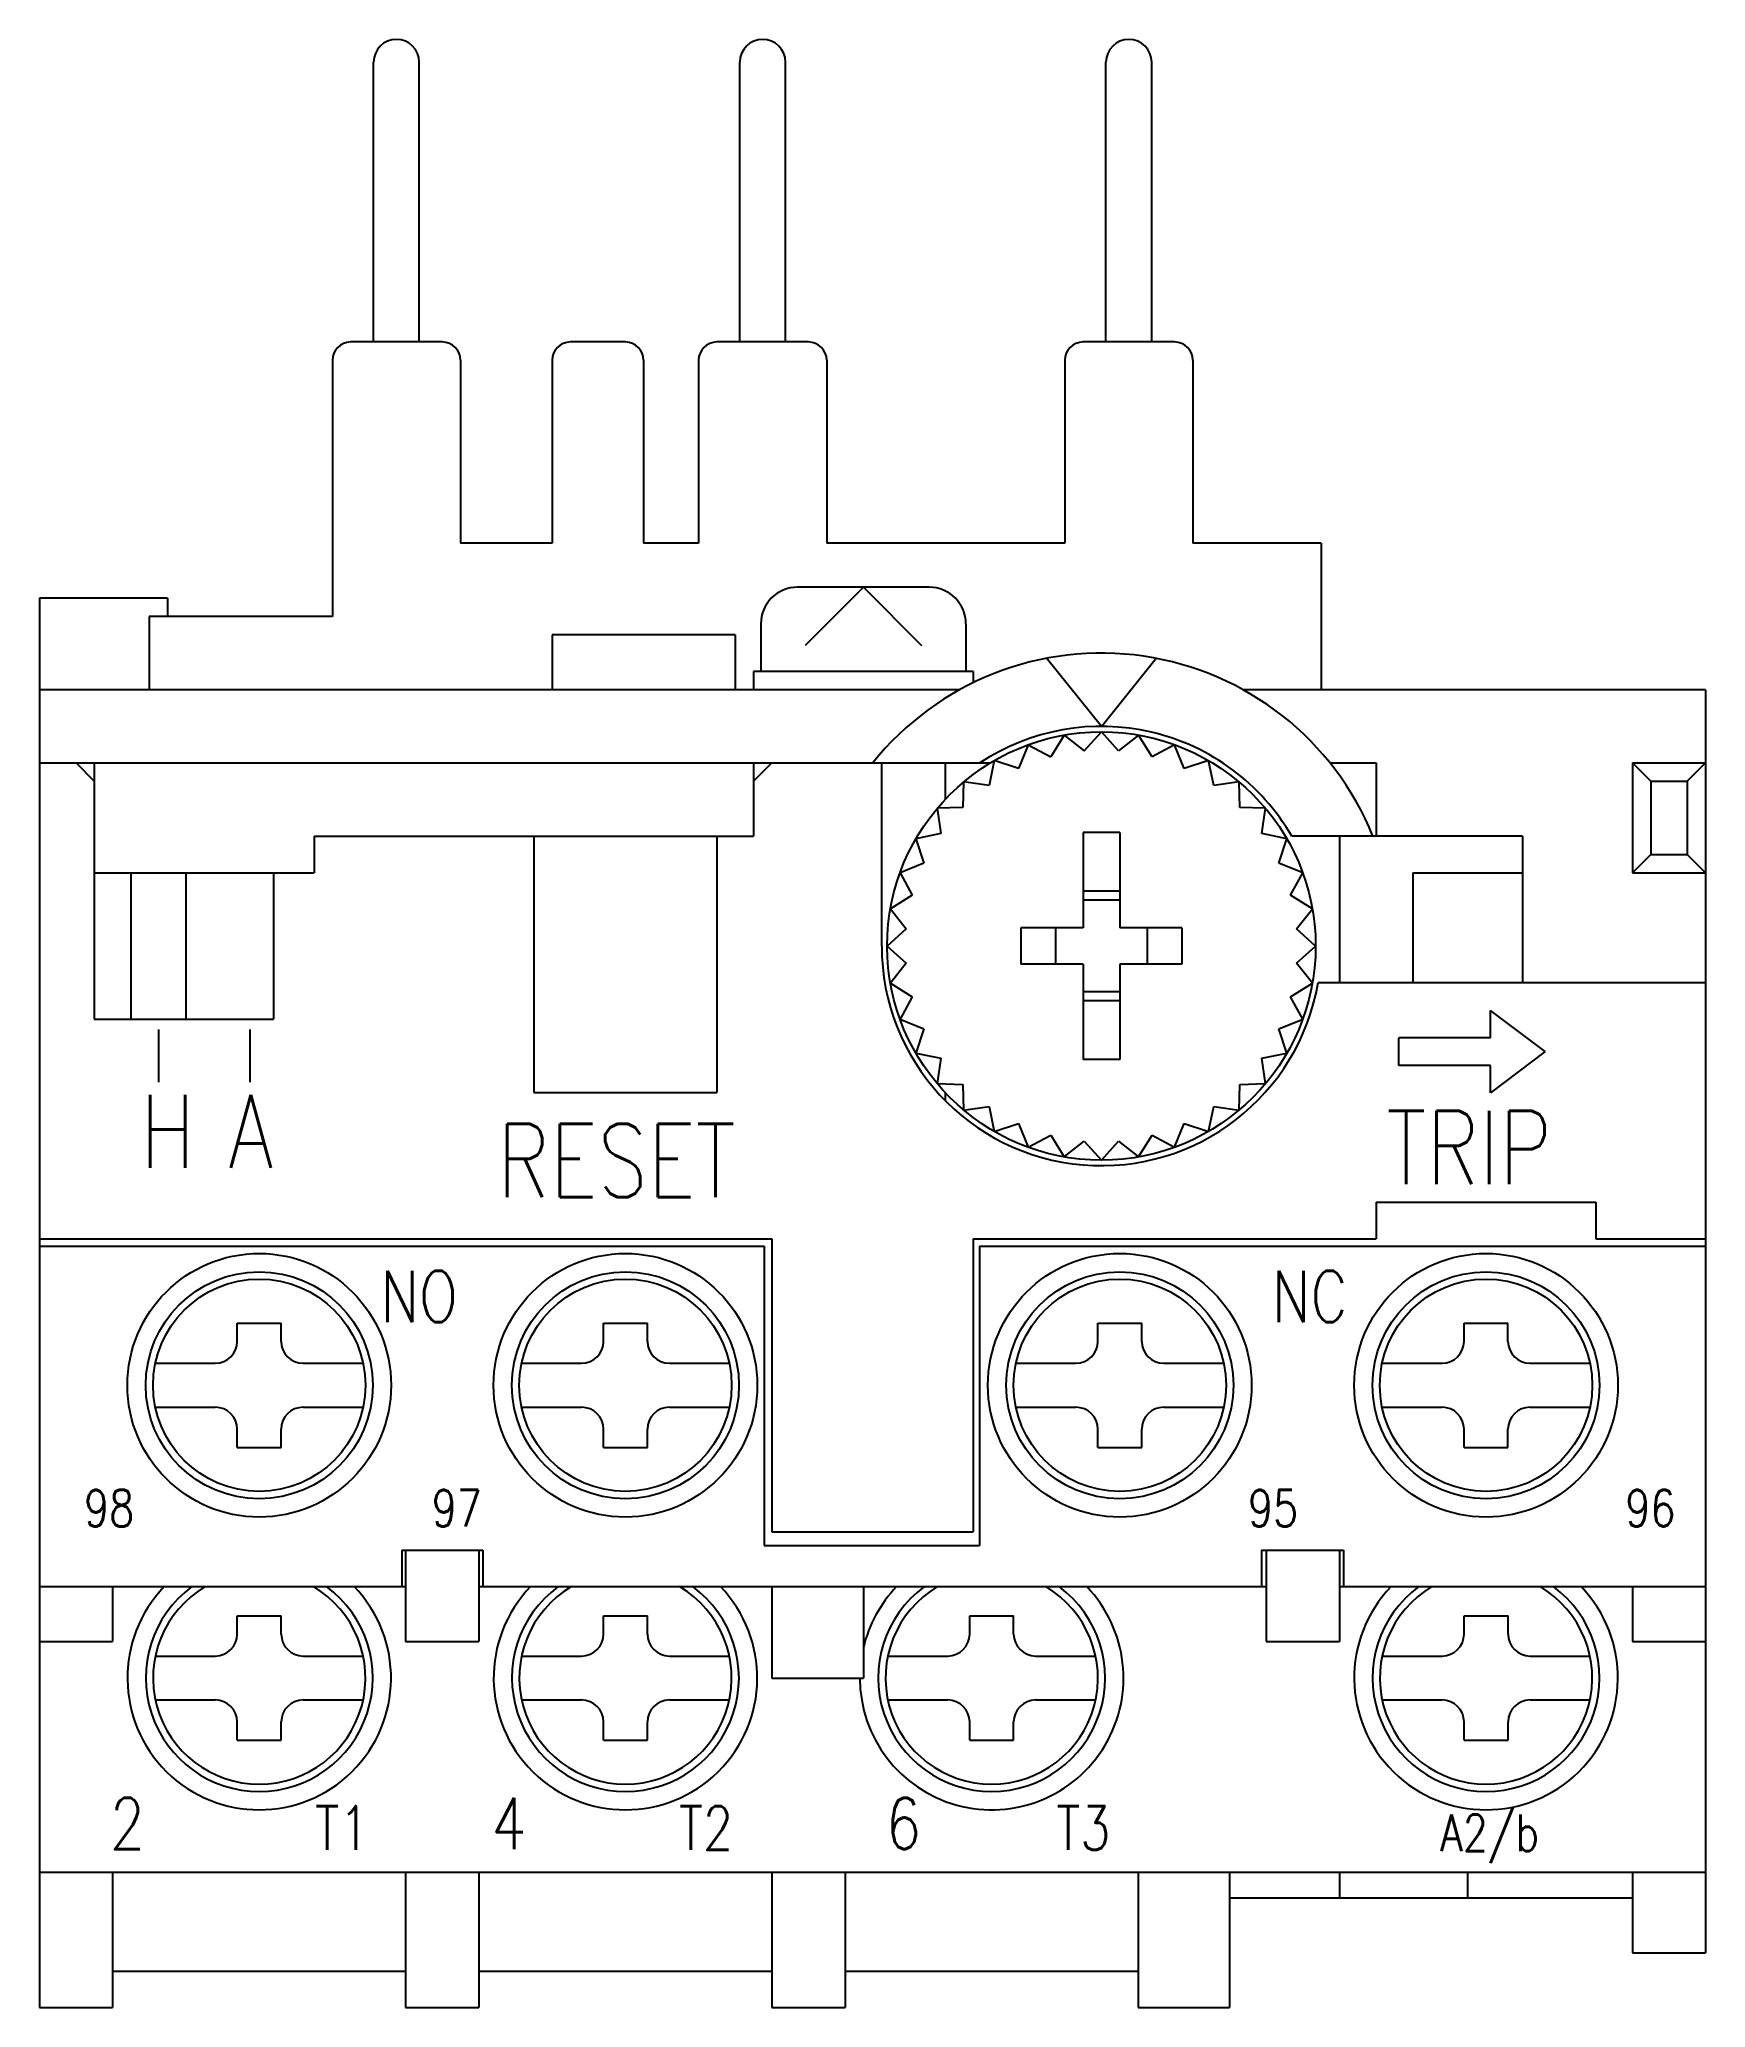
# Model space of a CAD drawing. Extents: x 172 to 217.5, y 170.2 to 223.9.
import ezdxf

# ---------------------------------------------------------------- set-up
doc = ezdxf.new("R2010")
doc.units = 0
doc.layers.get('0').update_dxf_attribs({"linetype": 'CONTINUOUS'})
doc.layers.add('2', color=2, linetype='CONTINUOUS')
doc.styles.add('A', font='SIMPLEX', dxfattribs={"width": 0.75})
doc.styles.add('SIMPLEX', font='SIMPLEX', dxfattribs={"width": 0.8})

msp = doc.modelspace()

# ---------------------------------------------------------------- linework, layer by layer
for p, q in [((181.153, 215.662, 0), (181.153, 223.303, 0)), ((182.403, 215.662, 0), (182.403, 223.303, 0)), ((191.153, 215.662, 0), (191.153, 223.303, 0)), ((192.403, 215.662, 0), (192.403, 223.303, 0)), ((201.153, 215.662, 0), (201.153, 223.303, 0)), ((202.403, 215.662, 0), (202.403, 223.303, 0))]:
    msp.add_line(p, q)
at = {"color": 0}
for p, q in [((183.028, 215.662, 0), (180.528, 215.662, 0)), ((188.028, 215.662, 0), (186.528, 215.662, 0)), ((193.028, 215.662, 0), (190.528, 215.662, 0)), ((203.028, 215.662, 0), (200.528, 215.662, 0)), ((180.028, 215.162, 0), (180.028, 208.162, 0)), ((183.528, 215.162, 0), (183.528, 210.162, 0)), ((186.028, 215.162, 0), (186.028, 210.162, 0)), ((188.528, 215.162, 0), (188.528, 210.162, 0)), ((190.028, 215.162, 0), (190.028, 210.162, 0)), ((193.528, 215.162, 0), (193.528, 210.162, 0)), ((200.028, 215.162, 0), (200.028, 210.162, 0)), ((203.528, 215.162, 0), (203.528, 210.162, 0)), ((190.004, 213.652, 0), (190.028, 213.652, 0)), ((190.004, 212.095, 0), (190.028, 212.095, 0)), ((190.004, 210.829, 0), (190.028, 210.829, 0)), ((186.028, 210.162, 0), (183.528, 210.162, 0)), ((190.028, 210.162, 0), (188.528, 210.162, 0)), ((200.028, 210.162, 0), (193.528, 210.162, 0)), ((207.028, 210.162, 0), (203.528, 210.162, 0)), ((207.028, 210.162, 0), (207.028, 206.162, 0)), ((175.528, 208.662, 0), (172.028, 208.662, 0)), ((172.028, 208.662, 0), (172.028, 204.162, 0)), ((175.528, 208.662, 0), (175.528, 208.162, 0)), ((196.328, 208.962, 0), (192.728, 208.962, 0)), ((194.528, 208.962, 0), (192.94, 207.375, 0)), ((194.528, 208.962, 0), (196.115, 207.375, 0)), ((180.028, 208.162, 0), (175.028, 208.162, 0)), ((175.028, 208.162, 0), (175.028, 206.162, 0)), ((191.028, 207.662, 0), (186.028, 207.662, 0)), ((186.028, 207.662, 0), (186.028, 206.162, 0)), ((191.028, 207.662, 0), (191.028, 206.162, 0)), ((191.728, 207.962, 0), (191.728, 206.662, 0)), ((197.328, 207.962, 0), (197.328, 206.662, 0)), ((201.028, 205.162, 0), (199.528, 207.021, 0)), ((201.028, 205.162, 0), (202.528, 207.021, 0)), ((197.528, 206.662, 0), (191.528, 206.662, 0)), ((191.528, 206.662, 0), (191.528, 206.162, 0)), ((197.528, 206.662, 0), (197.528, 206.356, 0)), ((197.155, 206.162, 0), (172.028, 206.162, 0)), ((217.528, 206.162, 0), (204.901, 206.162, 0)), ((217.528, 206.162, 0), (217.528, 171.662, 0)), ((172.028, 204.162, 0), (172.028, 170.162, 0)), ((172.028, 204.162, 0), (197.991, 204.162, 0)), ((173.528, 204.162, 0), (173.528, 197.162, 0)), ((191.528, 204.162, 0), (191.528, 202.162, 0)), ((195.028, 199.162, 0), (195.028, 204.162, 0)), ((196.764, 204.162, 0), (196.764, 203.168, 0)), ((207.273, 204.162, 0), (207.528, 204.162, 0)), ((207.273, 204.162, 0), (208.528, 204.162, 0)), ((208.528, 204.162, 0), (208.528, 202.162, 0)), ((215.528, 204.162, 0), (215.528, 201.162, 0)), ((215.528, 204.162, 0), (217.528, 204.162, 0)), ((179.528, 202.162, 0), (185.528, 202.162, 0)), ((179.528, 202.162, 0), (179.528, 201.162, 0)), ((185.528, 202.162, 0), (185.528, 195.162, 0)), ((185.528, 202.162, 0), (191.528, 202.162, 0)), ((190.528, 202.162, 0), (190.528, 195.162, 0)), ((212.528, 202.162, 0), (206.224, 202.162, 0)), ((207.528, 202.162, 0), (207.528, 198.162, 0)), ((212.528, 202.162, 0), (212.528, 198.162, 0)), ((173.528, 201.162, 0), (179.528, 201.162, 0)), ((174.528, 201.162, 0), (174.528, 197.162, 0)), ((176.028, 201.162, 0), (176.028, 197.162, 0)), ((178.42, 201.162, 0), (178.42, 197.162, 0)), ((215.528, 201.162, 0), (217.528, 201.162, 0)), ((206.944, 198.162, 0), (217.528, 198.162, 0)), ((173.528, 197.162, 0), (178.42, 197.162, 0)), ((185.528, 195.162, 0), (190.528, 195.162, 0)), ((196.764, 195.157, 0), (196.764, 194.941, 0)), ((208.528, 192.162, 0), (214.528, 192.162, 0)), ((208.528, 192.162, 0), (208.528, 191.162, 0)), ((214.528, 192.162, 0), (214.528, 191.162, 0)), ((172.028, 191.162, 0), (184.028, 191.162, 0)), ((172.028, 190.959, 0), (191.82, 190.959, 0)), ((184.028, 191.162, 0), (192.028, 191.162, 0)), ((191.82, 190.959, 0), (191.82, 182.787, 0)), ((192.028, 191.162, 0), (192.028, 183.162, 0)), ((197.528, 191.162, 0), (197.528, 183.162, 0)), ((197.528, 191.162, 0), (207.528, 191.162, 0)), ((197.699, 190.959, 0), (217.518, 190.959, 0)), ((197.699, 190.959, 0), (197.699, 182.787, 0)), ((207.528, 191.162, 0), (208.528, 191.162, 0)), ((214.528, 191.162, 0), (217.528, 191.162, 0)), ((177.431, 188.863, 0), (178.631, 188.863, 0)), ((177.431, 188.363, 0), (177.431, 188.863, 0)), ((178.631, 188.363, 0), (178.631, 188.863, 0)), ((187.431, 188.863, 0), (188.631, 188.863, 0)), ((187.431, 188.363, 0), (187.431, 188.863, 0)), ((188.631, 188.363, 0), (188.631, 188.863, 0)), ((200.931, 188.363, 0), (200.931, 188.863, 0)), ((200.931, 188.863, 0), (202.131, 188.863, 0)), ((202.131, 188.363, 0), (202.131, 188.863, 0)), ((210.931, 188.363, 0), (210.931, 188.863, 0)), ((210.931, 188.863, 0), (212.131, 188.863, 0)), ((212.131, 188.363, 0), (212.131, 188.863, 0)), ((175.194, 187.763, 0), (176.831, 187.763, 0)), ((179.231, 187.763, 0), (180.869, 187.763, 0)), ((185.194, 187.763, 0), (186.831, 187.763, 0)), ((189.231, 187.763, 0), (190.869, 187.763, 0)), ((198.694, 187.763, 0), (200.331, 187.763, 0)), ((202.731, 187.763, 0), (204.369, 187.763, 0)), ((208.694, 187.763, 0), (210.331, 187.763, 0)), ((212.731, 187.763, 0), (214.369, 187.763, 0)), ((175.194, 186.563, 0), (176.831, 186.563, 0)), ((179.231, 186.563, 0), (180.869, 186.563, 0)), ((185.194, 186.563, 0), (186.831, 186.563, 0)), ((189.231, 186.563, 0), (190.869, 186.563, 0)), ((198.694, 186.563, 0), (200.331, 186.563, 0)), ((202.731, 186.563, 0), (204.369, 186.563, 0)), ((208.694, 186.563, 0), (210.331, 186.563, 0)), ((212.731, 186.563, 0), (214.369, 186.563, 0)), ((177.431, 185.463, 0), (177.431, 185.963, 0)), ((178.631, 185.463, 0), (178.631, 185.963, 0)), ((187.431, 185.463, 0), (187.431, 185.963, 0)), ((188.631, 185.463, 0), (188.631, 185.963, 0)), ((200.931, 185.463, 0), (200.931, 185.963, 0)), ((202.131, 185.463, 0), (202.131, 185.963, 0)), ((210.931, 185.463, 0), (210.931, 185.963, 0)), ((212.131, 185.463, 0), (212.131, 185.963, 0)), ((177.431, 185.463, 0), (178.631, 185.463, 0)), ((187.431, 185.463, 0), (188.631, 185.463, 0)), ((200.931, 185.463, 0), (202.131, 185.463, 0)), ((210.931, 185.463, 0), (212.131, 185.463, 0)), ((192.028, 183.162, 0), (197.528, 183.162, 0)), ((181.922, 182.66, 0), (184.136, 182.66, 0)), ((181.922, 182.66, 0), (181.922, 181.662, 0)), ((182.028, 182.662, 0), (184.028, 182.662, 0)), ((182.028, 182.662, 0), (182.028, 180.162, 0)), ((184.028, 182.662, 0), (184.028, 180.162, 0)), ((184.136, 182.66, 0), (184.136, 181.662, 0)), ((191.82, 182.787, 0), (197.699, 182.787, 0)), ((205.4, 182.662, 0), (207.64, 182.662, 0)), ((205.4, 182.662, 0), (205.4, 181.662, 0)), ((205.528, 182.662, 0), (205.528, 180.162, 0)), ((207.528, 182.662, 0), (207.528, 180.162, 0)), ((207.64, 182.662, 0), (207.64, 181.662, 0)), ((172.028, 181.662, 0), (182.028, 181.662, 0)), ((174.028, 181.662, 0), (174.028, 180.162, 0)), ((184.028, 181.662, 0), (205.528, 181.662, 0)), ((192.028, 181.662, 0), (192.028, 179.162, 0)), ((194.528, 181.662, 0), (194.528, 179.162, 0)), ((207.528, 181.662, 0), (217.528, 181.662, 0)), ((215.528, 181.662, 0), (215.528, 180.162, 0)), ((177.432, 180.867, 0), (178.632, 180.867, 0)), ((177.432, 180.367, 0), (177.432, 180.867, 0)), ((178.632, 180.367, 0), (178.632, 180.867, 0)), ((187.432, 180.367, 0), (187.432, 180.867, 0)), ((187.432, 180.867, 0), (188.632, 180.867, 0)), ((188.632, 180.367, 0), (188.632, 180.867, 0)), ((197.432, 180.367, 0), (197.432, 180.867, 0)), ((197.432, 180.867, 0), (198.632, 180.867, 0)), ((198.632, 180.367, 0), (198.632, 180.867, 0)), ((210.932, 180.367, 0), (210.932, 180.867, 0)), ((210.932, 180.867, 0), (212.132, 180.867, 0)), ((212.132, 180.367, 0), (212.132, 180.867, 0)), ((172.028, 180.162, 0), (174.028, 180.162, 0)), ((182.028, 180.162, 0), (184.028, 180.162, 0)), ((205.528, 180.162, 0), (207.528, 180.162, 0)), ((215.528, 180.162, 0), (217.528, 180.162, 0)), ((175.195, 179.767, 0), (176.832, 179.767, 0)), ((179.232, 179.767, 0), (180.869, 179.767, 0)), ((185.195, 179.767, 0), (186.832, 179.767, 0)), ((189.232, 179.767, 0), (190.869, 179.767, 0)), ((195.195, 179.767, 0), (196.832, 179.767, 0)), ((199.232, 179.767, 0), (200.869, 179.767, 0)), ((208.695, 179.767, 0), (210.332, 179.767, 0)), ((212.732, 179.767, 0), (214.369, 179.767, 0)), ((192.028, 179.162, 0), (194.528, 179.162, 0)), ((175.195, 178.567, 0), (176.832, 178.567, 0)), ((179.232, 178.567, 0), (180.869, 178.567, 0)), ((185.195, 178.567, 0), (186.832, 178.567, 0)), ((189.232, 178.567, 0), (190.869, 178.567, 0)), ((195.195, 178.567, 0), (196.832, 178.567, 0)), ((199.232, 178.567, 0), (200.869, 178.567, 0)), ((208.695, 178.567, 0), (210.332, 178.567, 0)), ((212.732, 178.567, 0), (214.369, 178.567, 0)), ((177.432, 177.467, 0), (177.432, 177.967, 0)), ((178.632, 177.467, 0), (178.632, 177.967, 0)), ((187.432, 177.467, 0), (187.432, 177.967, 0)), ((188.632, 177.467, 0), (188.632, 177.967, 0)), ((197.432, 177.467, 0), (197.432, 177.967, 0)), ((198.632, 177.467, 0), (198.632, 177.967, 0)), ((210.932, 177.467, 0), (210.932, 177.967, 0)), ((212.132, 177.467, 0), (212.132, 177.967, 0)), ((177.432, 177.467, 0), (178.632, 177.467, 0)), ((187.432, 177.467, 0), (188.632, 177.467, 0)), ((197.432, 177.467, 0), (198.632, 177.467, 0)), ((210.932, 177.467, 0), (212.132, 177.467, 0)), ((172.028, 173.862, 0), (217.528, 173.862, 0)), ((174.028, 173.862, 0), (174.028, 170.162, 0)), ((182.028, 173.862, 0), (182.028, 170.162, 0)), ((184.028, 173.862, 0), (184.028, 170.162, 0)), ((192.028, 173.862, 0), (192.028, 170.162, 0)), ((194.028, 173.862, 0), (194.028, 170.162, 0)), ((202.028, 173.862, 0), (202.028, 170.162, 0)), ((204.528, 173.862, 0), (204.528, 170.162, 0)), ((207.528, 173.862, 0), (207.528, 173.162, 0)), ((211.028, 173.862, 0), (211.028, 173.162, 0)), ((215.528, 173.862, 0), (215.528, 171.662, 0)), ((204.528, 173.162, 0), (215.528, 173.162, 0)), ((215.528, 171.662, 0), (217.528, 171.662, 0)), ((174.028, 171.162, 0), (182.028, 171.162, 0)), ((184.028, 171.162, 0), (192.028, 171.162, 0)), ((194.028, 171.162, 0), (202.028, 171.162, 0)), ((172.028, 170.162, 0), (174.028, 170.162, 0)), ((182.028, 170.162, 0), (184.028, 170.162, 0)), ((192.028, 170.162, 0), (194.028, 170.162, 0)), ((202.028, 170.162, 0), (204.528, 170.162, 0))]:
    msp.add_line(p, q, dxfattribs=at)
for centre, radius in [((178.031, 187.163, 0), 3.6), ((188.031, 187.163, 0), 3.6), ((201.531, 187.163, 0), 3.6), ((211.531, 187.163, 0), 3.6), ((178.031, 187.163, 0), 3.1), ((178.031, 187.163, 0), 2.9), ((188.031, 187.163, 0), 3.1), ((188.031, 187.163, 0), 2.9), ((201.531, 187.163, 0), 3.1), ((201.531, 187.163, 0), 2.9), ((211.531, 187.163, 0), 3.1), ((211.531, 187.163, 0), 2.9)]:
    msp.add_circle(centre, radius, dxfattribs=at)
for centre in [(181.778, 223.303, 0), (191.778, 223.303, 0), (201.778, 223.303, 0)]:
    msp.add_arc(centre, 0.625, 0, 180)
for centre, radius, start, end in [((180.528, 215.162, 0), 0.5, 90, 180), ((183.028, 215.162, 0), 0.5, 0, 90), ((186.528, 215.162, 0), 0.5, 90, 180), ((188.028, 215.162, 0), 0.5, 360, 90), ((190.528, 215.162, 0), 0.5, 90, 180), ((193.028, 215.162, 0), 0.5, 0, 90), ((200.528, 215.162, 0), 0.5, 90, 180), ((203.028, 215.162, 0), 0.5, 0, 90), ((192.728, 207.962, 0), 1, 90, 180), ((196.328, 207.962, 0), 1, 0, 90), ((201.028, 199.162, 0), 8, 22.0243, 141.3178), ((201.028, 199.162, 0), 6, 30, 123.5573), ((201.028, 199.162, 0), 6, 180, 350.4059), ((176.831, 188.363, 0), 0.6, 270, 0), ((179.231, 188.363, 0), 0.6, 180, 270), ((186.831, 188.363, 0), 0.6, 270, 0), ((189.231, 188.363, 0), 0.6, 180, 270), ((200.331, 188.363, 0), 0.6, 270, 0), ((202.731, 188.363, 0), 0.6, 180, 270), ((210.331, 188.363, 0), 0.6, 270, 0), ((212.731, 188.363, 0), 0.6, 180, 270), ((176.831, 185.963, 0), 0.6, 0, 90), ((179.231, 185.963, 0), 0.6, 90, 180), ((186.831, 185.963, 0), 0.6, 0, 90), ((189.231, 185.963, 0), 0.6, 90, 180), ((200.331, 185.963, 0), 0.6, 0, 90), ((202.731, 185.963, 0), 0.6, 90, 180), ((210.331, 185.963, 0), 0.6, 0, 90), ((212.731, 185.963, 0), 0.6, 90, 180), ((178.032, 179.167, 0), 3.6, 136.1117, 43.8883), ((178.032, 179.167, 0), 3.1, 126.383, 53.617), ((178.032, 179.167, 0), 2.9, 120.6169, 59.3831), ((188.032, 179.167, 0), 3.6, 136.1117, 43.8883), ((188.032, 179.167, 0), 3.1, 126.383, 53.617), ((188.032, 179.167, 0), 2.9, 120.6169, 59.3831), ((198.032, 179.167, 0), 3.6, 180.0682, 43.8883), ((198.032, 179.167, 0), 3.6, 136.1117, 166.7563), ((198.032, 179.167, 0), 3.1, 126.383, 53.617), ((198.032, 179.167, 0), 2.9, 120.6169, 59.3831), ((211.532, 179.167, 0), 3.6, 136.1117, 43.8883), ((211.532, 179.167, 0), 3.1, 126.383, 53.617), ((211.532, 179.167, 0), 2.9, 120.6169, 59.3831), ((176.832, 180.367, 0), 0.6, 270, 0), ((179.232, 180.367, 0), 0.6, 180, 270), ((186.832, 180.367, 0), 0.6, 270, 0), ((189.232, 180.367, 0), 0.6, 180, 270), ((196.832, 180.367, 0), 0.6, 270, 0), ((199.232, 180.367, 0), 0.6, 180, 270), ((210.332, 180.367, 0), 0.6, 270, 0), ((212.732, 180.367, 0), 0.6, 180, 270), ((176.832, 177.967, 0), 0.6, 0, 90), ((179.232, 177.967, 0), 0.6, 90, 180), ((186.832, 177.967, 0), 0.6, 0, 90), ((189.232, 177.967, 0), 0.6, 90, 180), ((196.832, 177.967, 0), 0.6, 0, 90), ((199.232, 177.967, 0), 0.6, 90, 180), ((210.332, 177.967, 0), 0.6, 0, 90), ((212.732, 177.967, 0), 0.6, 90, 180)]:
    msp.add_arc(centre, radius, start, end, dxfattribs=at)
at = {"layer": '2', "color": 0}
for p, q in [((200.012, 204.924, 0), (199.643, 204.33, 0)), ((200.012, 204.924, 0), (200.561, 204.492, 0)), ((200.561, 204.492, 0), (201.028, 205.012, 0)), ((201.494, 204.492, 0), (201.028, 205.012, 0)), ((202.043, 204.924, 0), (201.494, 204.492, 0)), ((202.412, 204.33, 0), (202.043, 204.924, 0)), ((199.027, 204.66, 0), (198.767, 204.011, 0)), ((199.027, 204.66, 0), (199.643, 204.33, 0)), ((203.028, 204.66, 0), (202.412, 204.33, 0)), ((203.289, 204.011, 0), (203.028, 204.66, 0)), ((173.028, 204.162, 0), (173.528, 203.662, 0)), ((191.528, 203.662, 0), (192.028, 204.162, 0)), ((198.103, 204.229, 0), (197.959, 203.545, 0)), ((198.767, 204.011, 0), (198.103, 204.229, 0)), ((203.953, 204.229, 0), (203.289, 204.011, 0)), ((204.096, 203.545, 0), (203.953, 204.229, 0)), ((216.028, 203.662, 0), (215.528, 204.162, 0)), ((217.028, 203.662, 0), (217.528, 204.162, 0)), ((197.267, 203.644, 0), (197.245, 202.945, 0)), ((197.959, 203.545, 0), (197.267, 203.644, 0)), ((204.788, 203.644, 0), (204.096, 203.545, 0)), ((204.811, 202.945, 0), (204.788, 203.644, 0)), ((216.028, 203.662, 0), (216.028, 201.662, 0)), ((216.028, 203.662, 0), (217.028, 203.662, 0)), ((217.028, 203.662, 0), (217.028, 201.662, 0)), ((197.245, 202.945, 0), (196.546, 202.923, 0)), ((196.546, 202.923, 0), (196.645, 202.231, 0)), ((205.509, 202.923, 0), (204.811, 202.945, 0)), ((205.41, 202.231, 0), (205.509, 202.923, 0)), ((196.645, 202.231, 0), (195.961, 202.087, 0)), ((201.528, 202.262, 0), (200.528, 202.262, 0)), ((200.528, 202.262, 0), (200.528, 199.662, 0)), ((201.528, 202.262, 0), (201.528, 199.662, 0)), ((206.094, 202.087, 0), (205.41, 202.231, 0)), ((195.961, 202.087, 0), (196.179, 201.423, 0)), ((205.876, 201.423, 0), (206.094, 202.087, 0)), ((216.028, 201.662, 0), (215.528, 201.162, 0)), ((216.028, 201.662, 0), (217.028, 201.662, 0)), ((217.028, 201.662, 0), (217.528, 201.162, 0)), ((196.179, 201.423, 0), (195.53, 201.163, 0)), ((195.53, 201.163, 0), (195.86, 200.547, 0)), ((206.525, 201.163, 0), (205.876, 201.423, 0)), ((206.195, 200.547, 0), (206.525, 201.163, 0)), ((209.528, 201.162, 0), (212.528, 201.162, 0)), ((209.528, 201.162, 0), (209.528, 198.162, 0)), ((195.86, 200.547, 0), (195.266, 200.178, 0)), ((201.528, 200.662, 0), (200.528, 200.662, 0)), ((206.789, 200.178, 0), (206.195, 200.547, 0)), ((195.266, 200.178, 0), (195.698, 199.629, 0)), ((201.528, 200.412, 0), (200.528, 200.412, 0)), ((206.357, 199.629, 0), (206.789, 200.178, 0)), ((195.698, 199.629, 0), (195.178, 199.162, 0)), ((198.828, 199.662, 0), (198.828, 198.662, 0)), ((200.528, 199.662, 0), (198.828, 199.662, 0)), ((199.778, 199.662, 0), (199.778, 198.662, 0)), ((203.228, 199.662, 0), (201.528, 199.662, 0)), ((202.278, 199.662, 0), (202.278, 198.662, 0)), ((203.228, 199.662, 0), (203.228, 198.662, 0)), ((206.878, 199.162, 0), (206.357, 199.629, 0)), ((195.178, 199.162, 0), (195.698, 198.696, 0)), ((206.357, 198.696, 0), (206.878, 199.162, 0)), ((195.698, 198.696, 0), (195.266, 198.147, 0)), ((200.528, 198.662, 0), (198.828, 198.662, 0)), ((200.528, 198.662, 0), (200.528, 196.062, 0)), ((201.528, 198.662, 0), (201.528, 196.062, 0)), ((203.228, 198.662, 0), (201.528, 198.662, 0)), ((206.789, 198.147, 0), (206.357, 198.696, 0)), ((195.266, 198.147, 0), (195.86, 197.778, 0)), ((201.528, 197.912, 0), (200.528, 197.912, 0)), ((206.195, 197.778, 0), (206.789, 198.147, 0)), ((195.86, 197.778, 0), (195.53, 197.162, 0)), ((201.528, 197.662, 0), (200.528, 197.662, 0)), ((206.525, 197.162, 0), (206.195, 197.778, 0)), ((211.649, 196.652, 0), (211.649, 197.402, 0)), ((213.149, 196.277, 0), (211.649, 197.402, 0)), ((175.278, 196.877, 0), (175.278, 195.447, 0)), ((177.778, 196.877, 0), (177.778, 195.447, 0)), ((195.53, 197.162, 0), (196.179, 196.901, 0)), ((196.179, 196.901, 0), (195.961, 196.237, 0)), ((205.876, 196.901, 0), (206.525, 197.162, 0)), ((206.094, 196.237, 0), (205.876, 196.901, 0)), ((211.649, 196.652, 0), (209.149, 196.652, 0)), ((209.149, 195.902, 0), (209.149, 196.652, 0)), ((213.149, 196.277, 0), (211.649, 195.152, 0)), ((195.961, 196.237, 0), (196.645, 196.094, 0)), ((196.645, 196.094, 0), (196.546, 195.402, 0)), ((201.528, 196.062, 0), (200.528, 196.062, 0)), ((205.41, 196.094, 0), (206.094, 196.237, 0)), ((205.509, 195.402, 0), (205.41, 196.094, 0)), ((211.649, 195.902, 0), (209.149, 195.902, 0)), ((211.649, 195.152, 0), (211.649, 195.902, 0)), ((196.546, 195.402, 0), (197.245, 195.379, 0)), ((197.245, 195.379, 0), (197.267, 194.681, 0)), ((204.788, 194.681, 0), (204.811, 195.379, 0)), ((204.811, 195.379, 0), (205.509, 195.402, 0)), ((197.267, 194.681, 0), (197.959, 194.78, 0)), ((197.959, 194.78, 0), (198.103, 194.096, 0)), ((203.953, 194.096, 0), (204.096, 194.78, 0)), ((204.096, 194.78, 0), (204.788, 194.681, 0)), ((198.103, 194.096, 0), (198.767, 194.314, 0)), ((198.767, 194.314, 0), (199.027, 193.665, 0)), ((203.028, 193.665, 0), (203.289, 194.314, 0)), ((203.289, 194.314, 0), (203.953, 194.096, 0)), ((199.027, 193.665, 0), (199.643, 193.995, 0)), ((199.643, 193.995, 0), (200.012, 193.401, 0)), ((200.012, 193.401, 0), (200.561, 193.833, 0)), ((200.561, 193.833, 0), (201.028, 193.312, 0)), ((201.028, 193.312, 0), (201.494, 193.833, 0)), ((201.494, 193.833, 0), (202.043, 193.401, 0)), ((202.043, 193.401, 0), (202.412, 193.995, 0)), ((202.412, 193.995, 0), (203.028, 193.665, 0))]:
    msp.add_line(p, q, dxfattribs=at)
msp.add_circle((201.028, 199.162, 0), 5.85, dxfattribs=at)

# ---------------------------------------------------------------- texts
at = {"layer": '2', "color": 0, "width": 0.8}
for s, height, style, p in [('H', 2, 'A', (174.778, 193.099, 0)), ('A', 2, 'A', (177.184, 193.099, 0)), ('TRIP', 2, 'A', (208.805, 192.659, 0)), ('RESET', 2, 'A', (184.527, 192.303, 0)), ('NO', 1.4, 'SIMPLEX', (181.339, 188.89, 0)), ('NC', 1.4, 'SIMPLEX', (205.681, 188.89, 0)), ('98', 1, 'SIMPLEX', (173.246, 183.307, 0)), ('97', 1, 'SIMPLEX', (182.741, 183.307, 0)), ('95', 1, 'SIMPLEX', (205.029, 183.307, 0)), ('96', 1, 'SIMPLEX', (215.333, 183.307, 0)), ('2', 1.4, 'SIMPLEX', (173.952, 174.489, 0)), ('4', 1.4, 'SIMPLEX', (184.367, 174.489, 0)), ('6', 1.4, 'SIMPLEX', (195.145, 174.489, 0)), ('T1', 1.2, 'SIMPLEX', (179.556, 174.47, 0)), ('T2', 1.2, 'SIMPLEX', (189.49, 174.47, 0)), ('T3', 1.2, 'SIMPLEX', (199.793, 174.47, 0)), ('A2/b', 1, 'SIMPLEX', (210.278, 174.439, 0))]:
    msp.add_text(s, height=height, dxfattribs=dict(at, style=style)).set_placement(p)

doc.saveas('drawing.dxf')
